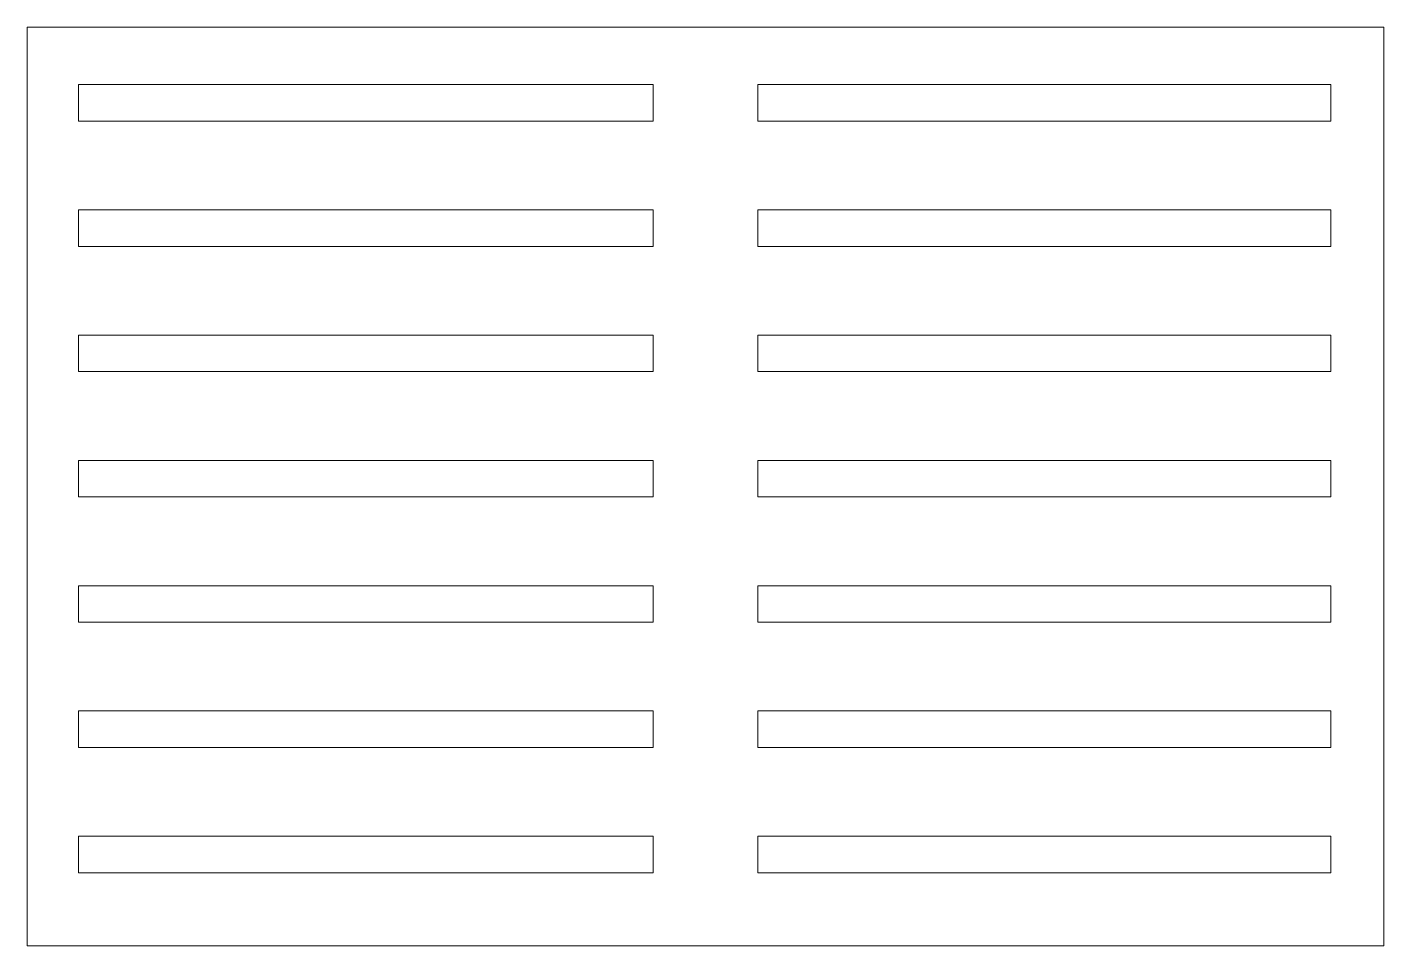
# Model space of a CAD drawing. Header units: millimetres. Extents: x 0 to 130, y 0 to 88.
import ezdxf

# ---------------------------------------------------------------- set-up
doc = ezdxf.new("R2010")
doc.units = ezdxf.units.MM

msp = doc.modelspace()

# ---------------------------------------------------------------- linework, layer by layer
at = {"color": 7, "linetype": 'Continuous', "lineweight": 15}
for p, q in [((0, 88), (0, 0)), ((130, 88), (0, 88)), ((130, 0), (130, 88)), ((4.93, 82.5), (4.93, 79)), ((60, 82.5), (4.93, 82.5)), ((60, 82.5), (60, 79)), ((70, 79), (70, 82.5)), ((124.93, 82.5), (70, 82.5)), ((124.93, 79), (124.93, 82.5)), ((4.93, 79), (60, 79)), ((70, 79), (124.93, 79)), ((4.93, 70.5), (4.93, 67)), ((60, 70.5), (4.93, 70.5)), ((60, 70.5), (60, 67)), ((70, 67), (70, 70.5)), ((124.93, 70.5), (70, 70.5)), ((124.93, 67), (124.93, 70.5)), ((4.93, 67), (60, 67)), ((70, 67), (124.93, 67)), ((4.93, 58.5), (4.93, 55)), ((60, 58.5), (4.93, 58.5)), ((60, 58.5), (60, 55)), ((70, 55), (70, 58.5)), ((124.93, 58.5), (70, 58.5)), ((124.93, 55), (124.93, 58.5)), ((4.93, 55), (60, 55)), ((70, 55), (124.93, 55)), ((4.93, 46.5), (4.93, 43)), ((60, 46.5), (4.93, 46.5)), ((60, 46.5), (60, 43)), ((70, 43), (70, 46.5)), ((124.93, 46.5), (70, 46.5)), ((124.93, 43), (124.93, 46.5)), ((4.93, 43), (60, 43)), ((70, 43), (124.93, 43)), ((4.93, 34.5), (4.93, 31)), ((60, 34.5), (4.93, 34.5)), ((60, 34.5), (60, 31)), ((70, 31), (70, 34.5)), ((124.93, 34.5), (70, 34.5)), ((124.93, 31), (124.93, 34.5)), ((4.93, 31), (60, 31)), ((70, 31), (124.93, 31)), ((4.93, 22.5), (4.93, 19)), ((60, 22.5), (4.93, 22.5)), ((60, 22.5), (60, 19)), ((70, 19), (70, 22.5)), ((124.93, 22.5), (70, 22.5)), ((124.93, 19), (124.93, 22.5)), ((4.93, 19), (60, 19)), ((70, 19), (124.93, 19)), ((4.93, 10.5), (4.93, 7)), ((60, 10.5), (4.93, 10.5)), ((60, 10.5), (60, 7)), ((70, 7), (70, 10.5)), ((124.93, 10.5), (70, 10.5)), ((124.93, 7), (124.93, 10.5)), ((4.93, 7), (60, 7)), ((70, 7), (124.93, 7)), ((0, 0), (130, 0))]:
    msp.add_line(p, q, dxfattribs=at)

doc.saveas('drawing.dxf')
